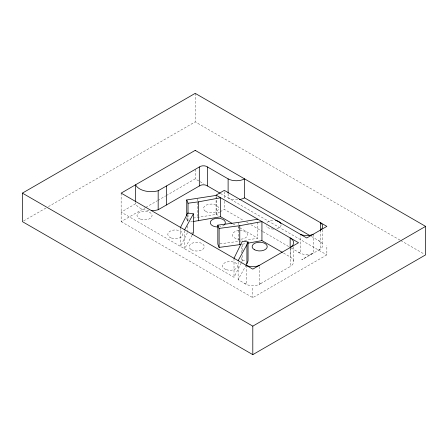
<?xml version="1.0" encoding="UTF-8"?>
<svg xmlns="http://www.w3.org/2000/svg" width="448" height="448" viewBox="0 0 448 448"><rect width="100%" height="100%" fill="white"/><g stroke="black" fill="none" stroke-linecap="round" stroke-linejoin="round"><path stroke-width="0.34" stroke-dasharray="2.24 1.68" d="M241.931 261.302L242.385 260.204L242.385 255.45M187.432 232.68L180.499 246.394L180.499 227.388M148.977 210.577A16.162 9.33 0 0 1 135.587 203.784L121.145 212.122L234.013 277.29L241.259 262.948M192.102 235.189L184.615 248.769L184.615 229.768M246.355 265.412L246.355 284.413L238.129 279.664L245.616 266.084M261.027 283.382L258.754 284.648A10.349 5.975 0 0 1 246.848 284.648L244.569 283.382M23.61 220.926L45.965 208.023M48.378 206.623L195.199 121.862L400.204 240.218M121.145 193.122L121.145 221.626L145.225 207.721M145.83 207.374L157.27 200.766M157.87 200.418L165.698 195.899M166.298 195.552L195.199 178.87L199.427 181.311M216.082 196.482L216.082 214.127L219.61 212.094M220.198 211.753L224.314 209.378L243.622 220.528M290.304 247.481L290.304 266.482L259.246 284.413L259.246 266.767M121.145 221.626L252.801 297.634L326.855 254.878L326.855 245.381M318.629 250.13L320.818 248.814A10.349 5.975 0 0 0 320.818 241.942L318.629 240.626M242.458 244.205L246.484 243.454M193.256 218.092L216.513 214.374L216.513 199.444M219.89 243.869L241.147 240.985M244.479 240.43L257.818 238.224L257.818 221.934M186.732 217.594L186.732 218.949L189.342 218.607M190.635 221.883L192.59 221.626M191.52 232.568L192.78 232.742M242.385 260.204L245.532 260.635M400.809 240.565L424.39 254.184M311.405 236.454L320.41 241.657M200.032 181.658L203.655 183.747M220.567 193.514L326.855 254.878M246.641 222.27L248.45 223.311M250.863 224.706L262.326 231.325M262.931 231.672L290.69 247.699M291.295 248.046L300.317 253.26L300.317 235.614M216.082 214.127L219.453 216.07M233.223 224.022L235.021 225.064M238.022 226.794L239.221 227.489M239.82 227.836L257.818 238.224M283.556 253.081L290.164 256.9A11.844 6.838 0 0 1 290.304 266.482M298.536 252.23L300.81 253.495A10.349 5.975 0 0 0 312.715 253.495M186.732 218.949L187.807 221.676M322.7 229.768L322.7 245.381M320.41 230.098L320.41 249.099L301.745 259.879L308.515 255.489L313.208 253.26L313.208 234.937M293.63 246.742L293.63 261.671M290.164 248.752L290.164 256.9M252.801 288.137L252.801 297.634M242.385 244.591L242.385 251.378M241.259 246.658L241.259 253.445M241.259 257.522L241.259 261.593M238.476 222.421L238.476 241.422M238.129 262.018L238.129 279.664M234.013 258.283L234.013 277.29M228.116 193.799L228.116 197.87A12.018 6.938 0 0 0 237.849 199.696M224.314 191.733L224.314 198.52M224.314 201.236L224.314 209.378M216.513 196.728L216.513 198.766M197.17 198.57L197.17 217.577M195.199 93.358L195.199 121.862M195.199 169.366L195.199 178.87M188.026 214.76L188.026 221.547M187.746 215.085L187.746 221.872M187.746 225.943L187.746 230.698M135.587 202.429L135.587 203.784M224.364 224.806A7.566 4.368 0 0 1 219.772 226.845M239.96 230.496A7.566 4.368 0 0 1 247.514 234.674A7.566 4.368 0 0 1 240.615 239.215M239.96 239.232A7.566 4.368 0 0 1 232.406 235.054A7.566 4.368 0 0 1 239.305 230.513M281.142 224.706A7.566 4.368 0 0 1 276.164 228.81M273.577 229.074A7.566 4.368 0 0 1 266.274 225.837M267.025 222.522A7.566 4.368 0 0 1 273.577 220.338M191.408 249.754A7.566 4.368 0 0 0 204.064 247.8A7.566 4.368 0 0 0 194.796 242.446A7.566 4.368 0 0 0 191.408 249.754M226.302 269.702A7.566 4.368 0 0 0 237.647 265.922A7.566 4.368 0 0 0 226.302 262.136A7.566 4.368 0 0 0 226.302 269.702M140.756 219.318A7.566 4.368 0 0 0 152.102 215.533A7.566 4.368 0 0 0 140.756 211.753A7.566 4.368 0 0 0 140.756 219.318M171.556 238.101A7.566 4.368 0 0 0 182.902 234.315A7.566 4.368 0 0 0 171.556 230.535A7.566 4.368 0 0 0 171.556 238.101M205.761 211.506A7.566 4.368 0 0 0 218.417 209.552A7.566 4.368 0 0 0 209.149 204.204A7.566 4.368 0 0 0 205.761 211.506"/><path stroke-width="0.67" d="M238.129 260.658L246.921 244.72L248.046 241.976L242.385 241.198L234.013 258.283M245.941 265.496L248.046 260.977L248.046 241.976M180.499 227.388L187.746 213.052L193.407 213.825L193.407 232.826L192.433 234.601M184.615 229.768L193.407 213.825M320.41 230.098L320.818 229.813A10.349 5.975 0 0 0 320.818 222.936L320.41 222.656L320.41 230.798M22.4 193.122L195.199 93.358L425.6 226.374L425.6 254.878L252.801 354.642L22.4 221.626L22.4 193.122L252.801 326.138L425.6 226.374M135.587 201.751L135.587 184.783A16.162 9.33 0 0 0 158.172 190.747L199.315 166.992A5.09 2.94 0 0 1 207.542 166.992L228.116 178.87A12.018 6.938 0 0 0 244.569 178.87L244.569 197.87L309.596 235.413M151.329 210.666A16.162 9.33 0 0 0 158.172 209.748L199.315 185.993A5.09 2.94 0 0 1 207.542 185.993L220.248 193.329M313.208 234.254L312.715 234.489A10.349 5.975 0 0 1 300.81 234.489L300.317 234.254M259.246 265.412L258.754 265.647A10.349 5.975 0 0 1 246.848 265.647L246.355 265.412M216.513 195.373L186.732 199.948L188.026 203.218L198.464 201.846L220.629 197.747L220.629 216.754L232.025 223.334M193.245 221.536L220.629 216.754M257.818 219.223L238.476 222.421L217.829 225.137L219.117 228.413L239.77 225.697L261.934 221.598L261.934 240.598L282.352 252.392M217.829 225.137L217.829 244.138L219.117 247.414L241.114 244.451M247.828 243.208L261.934 240.598M290.164 248.074L290.164 237.894A11.844 6.838 0 0 1 290.304 247.481M252.801 326.138L252.801 354.642M246.921 244.72L246.921 263.721M239.77 225.697L239.77 244.698M228.116 178.87L228.116 193.122M219.117 228.413L219.117 247.414M207.542 166.992L207.542 185.993M199.315 166.992L199.315 185.993M198.464 201.846L198.464 220.853M188.026 203.218L188.026 213.399M186.732 199.948L186.732 215.555M166.398 185.993L166.398 204.999M158.172 190.747L158.172 209.748M244.569 197.87A12.018 6.938 0 0 1 239.333 199.534M217.812 226.99A7.566 4.368 0 0 1 210.364 221.866A7.566 4.368 0 0 1 220.399 218.523A7.566 4.368 0 0 1 224.364 224.806M275.537 220.489A7.566 4.368 0 0 1 280.885 223.574M195.199 150.366L121.145 193.122L252.801 269.13L298.536 242.726L216.082 195.126L224.314 190.372L306.762 237.978L326.855 226.374L195.199 150.366M254.346 249.676A7.566 4.368 0 0 0 266.997 247.716A7.566 4.368 0 0 0 257.734 242.368A7.566 4.368 0 0 0 254.346 249.676"/></g></svg>
